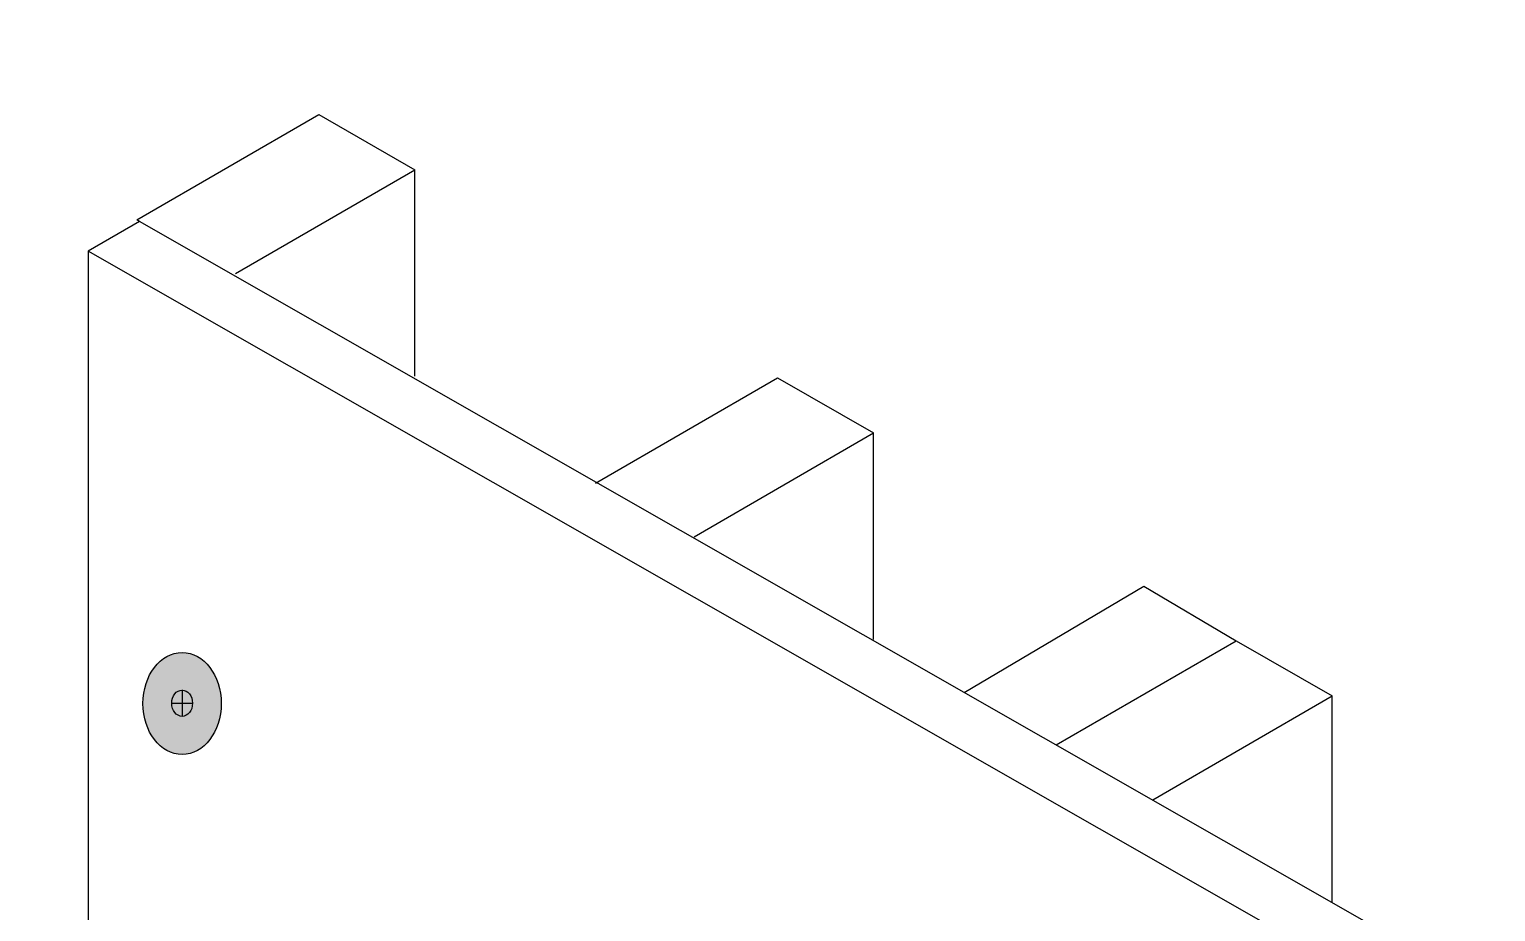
# Model space of a CAD drawing. Header units: inches. Extents: x -20.7 to 76.3, y -55.2 to 19.1.
# Drawn here: x -12.517 to -10.61, y -26.261 to -25.114 of the extents above; entities that cross this region are included whole.
import ezdxf

# ---------------------------------------------------------------- set-up
doc = ezdxf.new("R2010")
doc.units = ezdxf.units.IN
doc.header["$MEASUREMENT"] = 0
doc.layers.add('G-ANNO-TTLB', color=7, linetype='Continuous', lineweight=0)
doc.layers.add('TYVEK', color=7, linetype='Continuous', lineweight=0)

msp = doc.modelspace()

# ---------------------------------------------------------------- hatches: boundary and pattern name
at = {"layer": 'G-ANNO-TTLB', "true_color": 0xff00ff, "transparency": 33554687}
h = msp.add_hatch(color=6, dxfattribs=at)
edge = h.paths.add_edge_path()
edge.add_spline(control_points=[(20.0382, -55.2136), (20.0382, -55.2136), (-20.6495, -55.2136), (-20.6495, -55.2136), (-20.6495, -55.2136), (-20.6495, -21.0886), (-20.6495, -21.0886), (-20.6495, -21.0886), (20.0382, -21.0886), (20.0382, -21.0886), (20.0382, -21.0886), (20.0382, -55.2136), (20.0382, -55.2136)], knot_values=[0, 0, 0, 0, 1, 1, 1, 2, 2, 2, 3, 3, 3, 4, 4, 4, 4], degree=3, periodic=0)
edge = h.paths.add_edge_path()
edge.add_spline(control_points=[(-20.5245, -21.2136), (-20.5245, -21.2136), (-20.5245, -55.0886), (-20.5245, -55.0886), (-20.5245, -55.0886), (19.9132, -55.0886), (19.9132, -55.0886), (19.9132, -55.0886), (19.9132, -21.2136), (19.9132, -21.2136), (19.9132, -21.2136), (-20.5245, -21.2136), (-20.5245, -21.2136)], knot_values=[0, 0, 0, 0, 1, 1, 1, 2, 2, 2, 3, 3, 3, 4, 4, 4, 4], degree=3, periodic=0)
edge.add_line((-20.5245, -21.2136), (-20.5245, -21.2136))
at = {"layer": 'TYVEK', "true_color": 0x003b71, "transparency": 33554687}
h = msp.add_hatch(color=156, dxfattribs=at)
h.dxf.hatch_style = 2
edge = h.paths.add_edge_path()
edge.add_ellipse((-12.3183, -25.9905), major_axis=(0, 0.0664), ratio=0.766948, start_angle=0, end_angle=360)

# ---------------------------------------------------------------- linework, layer by layer
at = {"layer": 'G-ANNO-TTLB'}
for points in [[(20.0382, -55.2136), (20.0382, -55.2136), (-20.6495, -55.2136), (-20.6495, -55.2136), (-20.6495, -55.2136), (-20.6495, -21.0886), (-20.6495, -21.0886), (-20.6495, -21.0886), (20.0382, -21.0886), (20.0382, -21.0886), (20.0382, -21.0886), (20.0382, -55.2136), (20.0382, -55.2136)], [(-20.5245, -21.2136), (-20.5245, -21.2136), (-20.5245, -55.0886), (-20.5245, -55.0886), (-20.5245, -55.0886), (19.9132, -55.0886), (19.9132, -55.0886), (19.9132, -55.0886), (19.9132, -21.2136), (19.9132, -21.2136), (19.9132, -21.2136), (-20.5245, -21.2136), (-20.5245, -21.2136)]]:
    msp.add_open_spline(points, degree=3, knots=[0, 0, 0, 0, 1, 1, 1, 2, 2, 2, 3, 3, 3, 4, 4, 4, 4], dxfattribs=at)
at = {"layer": 'TYVEK', "color": 33, "lineweight": 25, "true_color": 0xcc9966}
for p, q in [((-12.3773, -25.3615), (-12.1404, -25.2244)), ((-12.1404, -25.2244), (-12.0154, -25.2961)), ((-12.2487, -25.4311), (-12.0154, -25.2961)), ((-12.0154, -25.5649), (-12.0154, -25.2961)), ((-12.3737, -25.3635), (-12.3773, -25.3615)), ((-11.7807, -25.7038), (-11.5437, -25.5668)), ((-11.5437, -25.5668), (-11.4187, -25.6385)), ((-11.6521, -25.7735), (-11.4187, -25.6385)), ((-11.4187, -25.9073), (-11.4187, -25.6385)), ((-11.301, -25.976), (-11.0673, -25.8378)), ((-11.0673, -25.8378), (-10.9471, -25.909)), ((-11.1812, -26.0444), (-10.9471, -25.909)), ((-10.9471, -25.909), (-10.8221, -25.9807)), ((-11.0554, -26.1157), (-10.8221, -25.9807)), ((-10.8221, -26.2495), (-10.8221, -25.9807))]:
    msp.add_line(p, q, dxfattribs=at)
at = {"layer": 'TYVEK', "color": 2, "lineweight": 25, "true_color": 0xffff00}
for p, q in [((-12.3738, -25.3635), (-12.4406, -25.4021)), ((-8.6394, -27.4959), (-12.3738, -25.3635))]:
    msp.add_line(p, q, dxfattribs=at)
at = {"layer": 'TYVEK', "color": 18, "lineweight": 25, "true_color": 0x000000}
for p, q in [((-12.4406, -25.4021), (-12.4406, -31.2683)), ((-8.7063, -27.5345), (-12.4406, -25.4021))]:
    msp.add_line(p, q, dxfattribs=at)
at = {"layer": 'TYVEK', "color": 252, "lineweight": 25, "true_color": 0x848484}
for p, q in [((-12.3183, -25.9729), (-12.3183, -26.0072)), ((-12.3319, -25.9901), (-12.3048, -25.9901))]:
    msp.add_line(p, q, dxfattribs=at)
at = {"layer": 'TYVEK', "color": 18, "lineweight": 25, "true_color": 0x000000}
msp.add_ellipse((-12.3183, -25.9905), major_axis=(0, 0.0664), ratio=0.766948, dxfattribs=at)
at = {"layer": 'TYVEK', "color": 252, "lineweight": 25, "true_color": 0x848484}
msp.add_ellipse((-12.3183, -25.9901), major_axis=(0, 0.0171), ratio=0.788846, dxfattribs=at)

doc.saveas('drawing.dxf')
